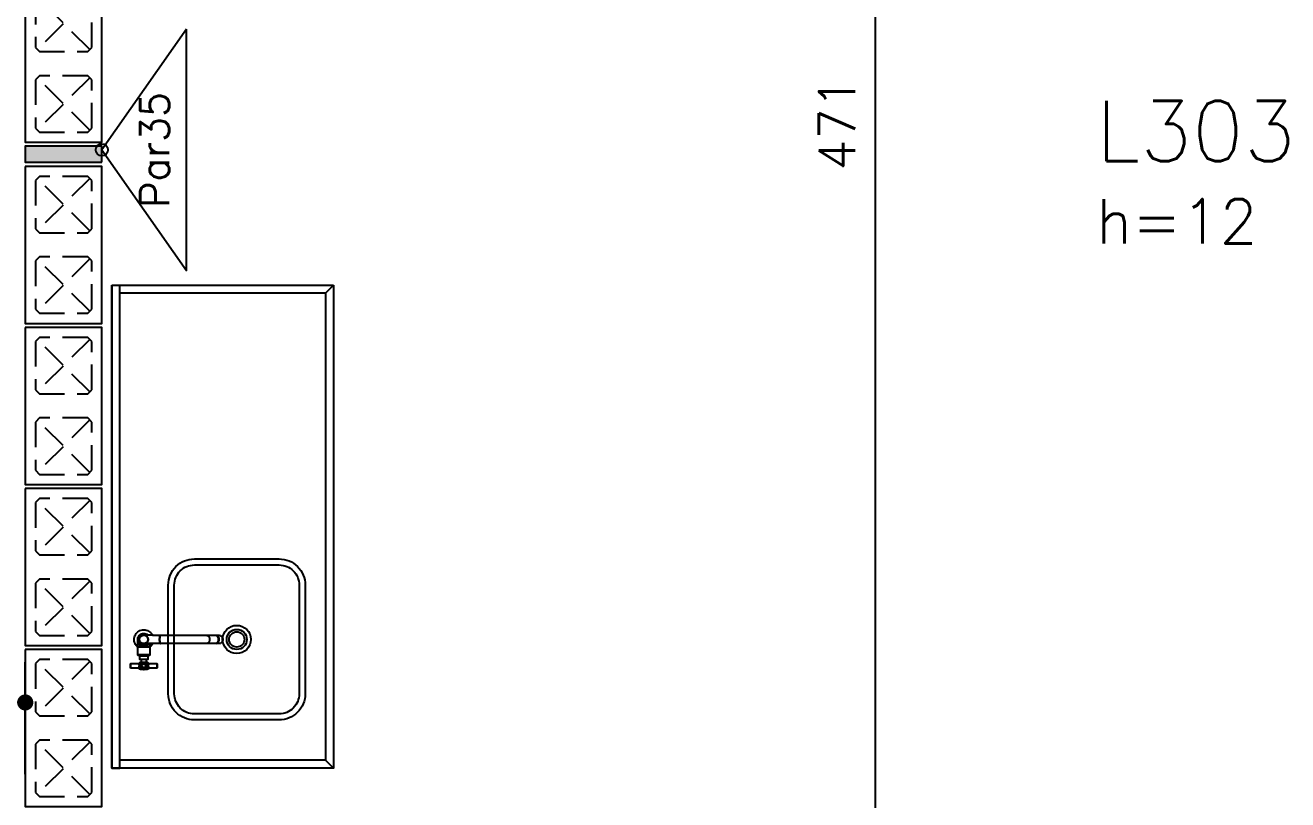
# Model space of a CAD drawing. Extents: x -14651 to 11095, y -4567 to -1290.
# Drawn here: x 1464.5 to 1777.9, y -3431.9 to -3239.6 of the extents above; entities that cross this region are included whole.
import ezdxf
from ezdxf.enums import TextEntityAlignment as Align

# ---------------------------------------------------------------- set-up
doc = ezdxf.new("R2010")
doc.units = 0
doc.header["$LTSCALE"] = 25
doc.linetypes.add('DASHED2', pattern=[0.375, 0.25, -0.125])
for name, color, linetype in [('203', 1, 'DASHED2'), ('241', 2, 'Continuous'), ('247', 50, 'Continuous'), ('253', 251, 'Continuous'), ('COTA', 1, 'Continuous'), ('L-D', 2, 'Continuous'), ('L-N', 4, 'Continuous'), ('PROJ', 252, 'Continuous')]:
    doc.layers.add(name, color=color, linetype=linetype)
doc.styles.add('COTA', font='romans.shx')
doc.styles.get("Standard").update_dxf_attribs({"font": 'romans.shx'})
doc.dimstyles.new('forma', dxfattribs={"dimscale": 5, "dimtxt": 1.8, "dimasz": 0.8, "dimexe": 2, "dimexo": 1, "dimgap": 1, "dimtad": 1, "dimdec": 1, "dimzin": 9, "dimtxsty": 'COTA', "dimblk1": 'DOT', "dimblk2": 'DOT', "dimsah": 1, "dimcen": 0, "dimdle": 1, "dimclrd": 256, "dimclre": 256, "dimclrt": 2, "dimadec": 0, "dimazin": 0, "dimtfac": 1, "dimtdec": 0, "dimtmove": 0, "dimatfit": 3, "dimfxl": 1, "dimtolj": 1, "dimtzin": 0, "dimarcsym": 0})

# ---------------------------------------------------------------- blocks, each defined once
blk = doc.blocks.new('P4020')
blk.add_lwpolyline([(-19.5, -9.5), (19.5, -9.5), (19.5, 9.5), (-19.5, 9.5), (-19.5, -9.5)])
at = {"color": 1, "linetype": 'DASHED2'}
for points in [[(-17, -6), (-16, -7), (-4, -7), (-3, -6), (-3, 6), (-4, 7), (-16, 7), (-17, 6), (-17, -6)], [(3, -6), (4, -7), (16, -7), (17, -6), (17, 6), (16, 7), (4, 7), (3, 6), (3, -6)]]:
    blk.add_lwpolyline(points, dxfattribs=at)
at = {"layer": '203', "color": 253}
for p, q in [((-16.5, 6.5), (-3.5, -6.5)), ((-3.5, 6.5), (-16.5, -6.5)), ((16.5, 6.5), (3.5, -6.5)), ((3.5, 6.5), (16.5, -6.5))]:
    blk.add_line(p, q, dxfattribs=at)
blk = doc.blocks.new('P0520')
at = {"layer": '253'}
blk.add_hatch(color=129, dxfattribs=at).paths.add_polyline_path([(2, 9.5), (-2, 9.5), (-2, -9.5), (2, -9.5)])
blk.add_lwpolyline([(2, 9.5), (-2, 9.5), (-2, -9.5), (2, -9.5), (2, 9.5)])
blk = doc.blocks.new('_IDNPAR_2')
at = {"color": 3}
blk.add_lwpolyline([(1, -0.7), (0, 0), (-1, -0.7)], close=True, dxfattribs=at)
blk.add_circle((0, 0), 0.05, dxfattribs=at)
at = {"layer": '247', "color": 2, "style": 'COTA', "flags": 8}
blk.add_attdef('ID', text='', height=0.24, dxfattribs=at).set_placement((0, -0.438), align=Align.MIDDLE_CENTER)
blk = doc.blocks.new('A$Cf20c1e06')
at = {"layer": 'PROJ'}
for p, q in [((14.7577, 10.8803), (15.3077, 10.8803)), ((14.822, 9.9998), (14.822, 9.9998)), ((14.822, 9.9818), (14.822, 9.9998)), ((14.8374, 10.0108), (14.837, 10.0108)), ((14.8378, 10.0107), (14.8374, 10.0108)), ((14.8521, 9.9818), (14.822, 9.9818)), ((14.825, 9.9808), (14.825, 9.9818)), ((14.837, 9.9898), (14.8373, 9.9898)), ((14.8373, 9.9898), (14.8378, 9.9898)), ((14.8491, 9.9818), (14.8491, 9.9808)), ((14.8521, 9.9898), (14.8521, 9.9818)), ((14.805, 9.9293), (14.805, 9.9403)), ((14.8518, 9.9617), (14.8223, 9.9617)), ((14.8255, 9.9408), (14.8347, 9.9408)), ((14.827, 9.9597), (14.8471, 9.9597)), ((14.8393, 9.9408), (14.8486, 9.9408)), ((14.8691, 9.9403), (14.8691, 9.9293)), ((14.8488, 9.9278), (14.8253, 9.9278)), ((14.8456, 9.9258), (14.8285, 9.9258)), ((15.2877, 9.7003), (14.7777, 9.7003))]:
    blk.add_line(p, q, dxfattribs=at)
for points in [[(15.3077, 10.8803), (15.3077, 9.6803), (14.7577, 9.6803), (14.7577, 10.8803)], [(14.7577, 10.8803), (14.7577, 9.6803), (14.7777, 9.6803), (14.7777, 10.8803)], [(15.2877, 10.8603), (14.7777, 10.8603), (14.7777, 10.8803)], [(15.3077, 10.8803), (15.2877, 10.8603), (15.2877, 9.7003), (15.3077, 9.6803)], [(14.8587, 9.9898), (14.8377, 9.9898), (14.837, 9.9898), (14.8363, 9.9898), (14.8357, 9.9899), (14.8352, 9.99), (14.835, 9.99), (14.8347, 9.9901), (14.8345, 9.9901), (14.8344, 9.9901), (14.8342, 9.9902), (14.8341, 9.9902), (14.8339, 9.9903), (14.8338, 9.9903), (14.8336, 9.9904), (14.8334, 9.9904), (14.8332, 9.9905), (14.8331, 9.9906), (14.8329, 9.9906), (14.8327, 9.9907), (14.8324, 9.9909), (14.8321, 9.991), (14.8318, 9.9912), (14.8315, 9.9914), (14.8311, 9.9916), (14.8306, 9.992), (14.83, 9.9925), (14.8295, 9.993), (14.829, 9.9935), (14.8286, 9.9941), (14.8282, 9.9947), (14.8278, 9.9954), (14.8275, 9.9961), (14.8272, 9.9968), (14.827, 9.9975), (14.8268, 9.9982), (14.8267, 9.999), (14.8266, 9.9998), (14.8266, 10.0005), (14.8266, 10.0013), (14.8267, 10.0021), (14.8269, 10.0028), (14.8271, 10.0035), (14.8274, 10.0042), (14.8277, 10.0049), (14.8281, 10.0056), (14.8285, 10.0062), (14.8289, 10.0068), (14.8294, 10.0074), (14.8298, 10.0078), (14.8302, 10.0082), (14.8304, 10.0083), (14.8305, 10.0084), (14.8307, 10.0086), (14.8309, 10.0087), (14.831, 10.0088), (14.8313, 10.009), (14.8315, 10.0091), (14.8317, 10.0093), (14.832, 10.0094), (14.8323, 10.0096), (14.8326, 10.0097), (14.8329, 10.0099), (14.8338, 10.0102), (14.8347, 10.0104), (14.8356, 10.0106), (14.8367, 10.0107), (14.8377, 10.0108)], [(14.8587, 10.0108), (14.8374, 10.0108)], [(15.0169, 9.9904), (15.0183, 9.9912), (15.0196, 9.9922), (15.0207, 9.9935), (15.0216, 9.995), (15.0223, 9.9967), (15.0227, 9.9984), (15.0228, 10.0003), (15.0227, 10.0021), (15.0223, 10.0038), (15.0216, 10.0055), (15.0207, 10.007), (15.0196, 10.0083), (15.0183, 10.0094), (15.0169, 10.0101), (15.0168, 10.0101)], [(14.8511, 9.9808), (14.8229, 9.9808)], [(14.8481, 9.9607), (14.826, 9.9607)], [(14.8432, 9.9506), (14.8309, 9.9506)], [(14.8309, 9.9428), (14.8432, 9.9428)], [(14.8285, 9.9268), (14.8456, 9.9268)]]:
    blk.add_lwpolyline(points, dxfattribs=at)
for points in [[(15.1727, 9.8003), (14.9627, 9.8003, -0.414214), (14.8977, 9.8653), (14.8977, 10.1353, -0.414214), (14.9627, 10.2003), (15.1727, 10.2003, -0.414214), (15.2377, 10.1353), (15.2377, 9.8653, -0.414214)], [(15.1727, 9.8153), (14.9627, 9.8153, -0.414214), (14.9127, 9.8653), (14.9127, 10.1353, -0.414214), (14.9627, 10.1853), (15.1727, 10.1853, -0.414214), (15.2227, 10.1353), (15.2227, 9.8653, -0.414214)], [(14.825, 9.9808), (14.825, 9.9818), (14.822, 9.9818), (14.822, 10), (14.822, 9.9998), (14.8221, 9.9998), (14.8221, 10.0015), (14.8225, 10.0039), (14.8232, 10.0062), (14.8244, 10.0084), (14.8259, 10.0103), (14.8277, 10.012), (14.8292, 10.0131), (14.8313, 10.0142), (14.8337, 10.0149), (14.8361, 10.0153), (14.837, 10.0153), (14.8395, 10.0151), (14.8419, 10.0145), (14.8441, 10.0135), (14.8449, 10.0131), (14.8469, 10.0116), (14.8478, 10.0108), (14.8376, 10.0108), (14.8375, 10.0107, -0.956818), (14.8375, 9.9898), (14.8376, 9.9898, -0.005512), (14.8374, 9.9898), (14.8377, 9.9898), (14.8521, 9.9898), (14.8521, 9.9818), (14.8491, 9.9818), (14.8491, 9.9808)], [(14.8253, 9.9412, 0.023181), (14.8255, 9.9408), (14.8347, 9.9408), (14.8353, 9.941), (14.836, 9.9411), (14.8369, 9.9412), (14.8378, 9.9411), (14.8387, 9.941), (14.8393, 9.9408), (14.8486, 9.9408, 0.022959), (14.8488, 9.9412, 0.366689), (14.8468, 9.9428), (14.8432, 9.9428), (14.8309, 9.9428), (14.8273, 9.9428, 0.366483)], [(14.8311, 9.9341), (14.831, 9.935), (14.8311, 9.9358), (14.8312, 9.9365), (14.8314, 9.937), (14.8316, 9.9376), (14.8318, 9.9381), (14.8321, 9.9385), (14.8324, 9.939), (14.8327, 9.9394), (14.8333, 9.9399), (14.8339, 9.9404), (14.8344, 9.9407), (14.8348, 9.9408), (14.8349, 9.9404), (14.835, 9.9399, -0.192103), (14.8391, 9.9399), (14.8392, 9.9404), (14.8393, 9.9408), (14.8398, 9.9406), (14.8403, 9.9403), (14.8407, 9.94), (14.8411, 9.9396), (14.8414, 9.9393), (14.8419, 9.9387), (14.8424, 9.9378), (14.8427, 9.937), (14.8429, 9.9363), (14.843, 9.9358), (14.843, 9.9353), (14.843, 9.9348), (14.843, 9.9341), (14.8429, 9.9333), (14.8427, 9.9326), (14.8425, 9.9321), (14.8423, 9.9316), (14.842, 9.9311), (14.8417, 9.9307), (14.8412, 9.9301), (14.8405, 9.9294), (14.8397, 9.9289), (14.8388, 9.9286), (14.838, 9.9284), (14.8374, 9.9283), (14.8368, 9.9283), (14.8362, 9.9284), (14.8356, 9.9285), (14.8351, 9.9287), (14.8344, 9.929), (14.8338, 9.9293), (14.8334, 9.9297), (14.833, 9.93), (14.8327, 9.9304), (14.8323, 9.9308), (14.8319, 9.9314), (14.8315, 9.9322), (14.8312, 9.9331)], [(14.8393, 9.9399), (14.8392, 9.9399, -0.017847), (14.8396, 9.9397), (14.8395, 9.9398, -0.017789), (14.8399, 9.9396), (14.8398, 9.9396, -0.021587), (14.8402, 9.9394), (14.8401, 9.9394, -0.027178), (14.8406, 9.9391), (14.8405, 9.9391, -0.016694), (14.8408, 9.9389), (14.8408, 9.9389, -0.029524), (14.8412, 9.9384), (14.8411, 9.9385, -0.024437), (14.8415, 9.9381), (14.8414, 9.9382, -0.02481), (14.8417, 9.9377), (14.8417, 9.9378, -0.023752), (14.8419, 9.9374), (14.8419, 9.9375, -0.022023), (14.8421, 9.937), (14.8421, 9.9371, -0.022441), (14.8422, 9.9367), (14.8422, 9.9368, -0.022868), (14.8424, 9.9363), (14.8423, 9.9364, -0.020181), (14.8424, 9.9359), (14.8424, 9.936, -0.015814), (14.8425, 9.9357), (14.8425, 9.9357, -0.015915), (14.8425, 9.9354), (14.8425, 9.9355, -0.025741), (14.8426, 9.9349), (14.8426, 9.9349, -0.018498), (14.8425, 9.9345), (14.8426, 9.9346, -0.017313), (14.8425, 9.9342), (14.8425, 9.9343, -0.018157), (14.8425, 9.9339), (14.8425, 9.934, -0.018149), (14.8424, 9.9336), (14.8424, 9.9337, -0.018439), (14.8423, 9.9333), (14.8424, 9.9334, -0.018647), (14.8422, 9.933), (14.8423, 9.933, -0.018581), (14.8421, 9.9327), (14.8421, 9.9327, -0.021766), (14.8419, 9.9323), (14.842, 9.9324, -0.026407), (14.8417, 9.9319), (14.8418, 9.932, -0.026609), (14.8414, 9.9315), (14.8415, 9.9316, -0.026914), (14.8411, 9.9311), (14.8412, 9.9312, -0.025672), (14.8408, 9.9308), (14.8409, 9.9309, -0.023779), (14.8405, 9.9305), (14.8406, 9.9306, -0.024124), (14.8402, 9.9303), (14.8403, 9.9304, -0.024539), (14.8398, 9.9301), (14.8399, 9.9301, -0.024082), (14.8394, 9.9299), (14.8395, 9.9299, -0.023177), (14.8391, 9.9297), (14.8392, 9.9297, -0.023669), (14.8387, 9.9296), (14.8388, 9.9296, -0.024126), (14.8383, 9.9295), (14.8384, 9.9295, -0.020906), (14.8379, 9.9294), (14.838, 9.9294, -0.015716), (14.8376, 9.9293), (14.8377, 9.9294, -0.01579), (14.8374, 9.9293), (14.8374, 9.9293, -0.016075), (14.8371, 9.9293), (14.8371, 9.9293, -0.016281), (14.8368, 9.9293), (14.8369, 9.9293, -0.016316), (14.8365, 9.9293), (14.8366, 9.9293, -0.01533), (14.8362, 9.9294), (14.8363, 9.9294, -0.013711), (14.836, 9.9294), (14.8361, 9.9294, -0.013749), (14.8358, 9.9295), (14.8358, 9.9295, -0.013768), (14.8355, 9.9295), (14.8356, 9.9295, -0.015624), (14.8353, 9.9296), (14.8353, 9.9296, -0.018303), (14.835, 9.9297), (14.835, 9.9297, -0.018249), (14.8347, 9.9299), (14.8347, 9.9298, -0.018455), (14.8344, 9.93), (14.8344, 9.93, -0.018647), (14.8341, 9.9302), (14.8342, 9.9301, -0.018591), (14.8338, 9.9304), (14.8339, 9.9303, -0.021186), (14.8335, 9.9306), (14.8336, 9.9305, -0.025016), (14.8332, 9.9309), (14.8333, 9.9308, -0.025258), (14.8329, 9.9312), (14.833, 9.9311, -0.025603), (14.8326, 9.9316), (14.8327, 9.9315, -0.024312), (14.8324, 9.9319), (14.8324, 9.9318, -0.022281), (14.8322, 9.9323), (14.8322, 9.9322, -0.022662), (14.832, 9.9326), (14.832, 9.9325, -0.023081), (14.8318, 9.933), (14.8319, 9.9329, -0.023127), (14.8317, 9.9334), (14.8318, 9.9333, -0.022918), (14.8316, 9.9338), (14.8317, 9.9337, -0.020264), (14.8316, 9.9341), (14.8316, 9.934, -0.015918), (14.8316, 9.9344), (14.8316, 9.9343, -0.015999), (14.8315, 9.9347), (14.8315, 9.9346, -0.556946)], [(14.8325, 9.9348, -1), (14.8416, 9.9348, -1)]]:
    blk.add_lwpolyline(points, format="xyb", close=True, dxfattribs=at)
for points in [[(14.8778, 9.9907), (14.8775, 9.9913), (14.8772, 9.9921), (14.877, 9.9928), (14.8769, 9.9934), (14.8768, 9.994), (14.8767, 9.9946), (14.8766, 9.9953), (14.8765, 9.9961), (14.8764, 9.9969), (14.8763, 9.9977), (14.8763, 9.9985), (14.8763, 9.9994), (14.8762, 10.0003), (14.8763, 10.0011), (14.8763, 10.002), (14.8763, 10.0028), (14.8764, 10.0037), (14.8765, 10.0045), (14.8766, 10.0052), (14.8767, 10.0059), (14.8768, 10.0066), (14.8769, 10.0072), (14.877, 10.0077), (14.8772, 10.0085), (14.8775, 10.0092), (14.8778, 10.0098), (14.878, 10.0103), (14.8784, 10.0107), (14.8786, 10.0107), (14.8784, 10.0106), (14.8783, 10.0105), (14.8781, 10.0103), (14.878, 10.0102), (14.8778, 10.01), (14.8777, 10.0097), (14.8776, 10.0094), (14.8774, 10.0091), (14.8773, 10.0087), (14.8771, 10.0082), (14.877, 10.0077), (14.8769, 10.0072), (14.8768, 10.0066), (14.8767, 10.0059), (14.8766, 10.0052), (14.8765, 10.0045), (14.8764, 10.0037), (14.8763, 10.0028), (14.8763, 10.002), (14.8763, 10.0011), (14.8762, 10.0003), (14.8763, 9.9994), (14.8763, 9.9985), (14.8763, 9.9977), (14.8764, 9.9969), (14.8765, 9.9961), (14.8766, 9.9953), (14.8767, 9.9946), (14.8768, 9.994), (14.8769, 9.9934), (14.877, 9.9928), (14.8771, 9.9923), (14.8773, 9.9919), (14.8774, 9.9915), (14.8776, 9.9911), (14.8777, 9.9908), (14.8778, 9.9906), (14.878, 9.9904), (14.8781, 9.9902), (14.8783, 9.99), (14.8786, 9.9898), (14.8787, 9.9898), (14.8784, 9.9899), (14.878, 9.9902)], [(14.8245, 9.9298), (14.8246, 9.93), (14.8248, 9.9302), (14.8249, 9.9304), (14.825, 9.9307), (14.8252, 9.931), (14.8253, 9.9313), (14.8254, 9.9317), (14.8256, 9.9321), (14.8257, 9.9324), (14.8258, 9.9327), (14.8258, 9.933), (14.8259, 9.9332), (14.8259, 9.9335), (14.826, 9.9337), (14.826, 9.934), (14.826, 9.9343), (14.826, 9.9346), (14.8261, 9.9348), (14.826, 9.9351), (14.826, 9.9354), (14.826, 9.9357), (14.826, 9.9361), (14.8259, 9.9365), (14.8258, 9.9369), (14.8257, 9.9372), (14.8256, 9.9376), (14.8255, 9.9379), (14.8253, 9.9383), (14.8252, 9.9386), (14.825, 9.9389), (14.8249, 9.9392), (14.8248, 9.9394), (14.8247, 9.9396), (14.8246, 9.9398), (14.8245, 9.9399), (14.8246, 9.9399), (14.8248, 9.94), (14.8249, 9.94), (14.8251, 9.9401), (14.8252, 9.9402), (14.8253, 9.9404), (14.8254, 9.9405), (14.8255, 9.9407), (14.8255, 9.9408), (14.8257, 9.9403), (14.8259, 9.9398), (14.8262, 9.9391), (14.8264, 9.9383), (14.8266, 9.9374), (14.8268, 9.9365), (14.8269, 9.9356), (14.8269, 9.9347), (14.8269, 9.9339), (14.8268, 9.9332), (14.8267, 9.9326), (14.8266, 9.9321), (14.8265, 9.9316), (14.8264, 9.9311), (14.8262, 9.9305), (14.8259, 9.9298), (14.8257, 9.9292), (14.8255, 9.9287), (14.8254, 9.9285), (14.8254, 9.9287), (14.8255, 9.9289), (14.8256, 9.9291), (14.8257, 9.9293), (14.8258, 9.9296), (14.826, 9.9299), (14.8261, 9.9303), (14.8262, 9.9307), (14.8264, 9.9311), (14.8265, 9.9316), (14.8266, 9.9321), (14.8267, 9.9326), (14.8268, 9.933), (14.8268, 9.9333), (14.8269, 9.9337), (14.8269, 9.9341), (14.8269, 9.9345), (14.8269, 9.9348), (14.8269, 9.9353), (14.8269, 9.9358), (14.8268, 9.9363), (14.8268, 9.9368), (14.8267, 9.9372), (14.8266, 9.9376), (14.8265, 9.9381), (14.8264, 9.9385), (14.8262, 9.9389), (14.8261, 9.9393), (14.826, 9.9396), (14.8259, 9.94), (14.8258, 9.9402), (14.8257, 9.9405), (14.8256, 9.9407), (14.8255, 9.9408), (14.8254, 9.9404), (14.825, 9.94), (14.8245, 9.9399), (14.8247, 9.9395), (14.825, 9.939), (14.8253, 9.9384), (14.8255, 9.9377), (14.8258, 9.937), (14.8259, 9.9363), (14.826, 9.9356), (14.8261, 9.935), (14.826, 9.9344), (14.826, 9.9339), (14.8259, 9.9332), (14.8257, 9.9325), (14.8255, 9.9319), (14.8252, 9.9312), (14.825, 9.9306), (14.8247, 9.93)], [(14.8473, 9.9331), (14.8472, 9.9339), (14.8472, 9.9344), (14.8472, 9.9349), (14.8472, 9.9355), (14.8473, 9.9363), (14.8474, 9.937), (14.8475, 9.9376), (14.8476, 9.9381), (14.8478, 9.9387), (14.8481, 9.9395), (14.8483, 9.9402), (14.8486, 9.9408), (14.8486, 9.9406), (14.8486, 9.9408), (14.8485, 9.9407), (14.8485, 9.9406), (14.8484, 9.9403), (14.8483, 9.94), (14.8481, 9.9397), (14.848, 9.9394), (14.8479, 9.939), (14.8477, 9.9385), (14.8476, 9.9381), (14.8475, 9.9376), (14.8474, 9.937), (14.8473, 9.9365), (14.8472, 9.9361), (14.8472, 9.9357), (14.8472, 9.9354), (14.8472, 9.9349), (14.8472, 9.9344), (14.8472, 9.9339), (14.8473, 9.9333), (14.8473, 9.9329), (14.8474, 9.9325), (14.8475, 9.932), (14.8476, 9.9316), (14.8477, 9.9312), (14.8478, 9.9308), (14.848, 9.9304), (14.8481, 9.93), (14.8482, 9.9297), (14.8484, 9.9293), (14.8484, 9.9291), (14.8485, 9.929), (14.8487, 9.9287), (14.8487, 9.9285), (14.8486, 9.9288), (14.8484, 9.9293), (14.8482, 9.9299), (14.8479, 9.9306), (14.8477, 9.9314), (14.8474, 9.9323)], [(14.8493, 9.9395), (14.8492, 9.9392), (14.8491, 9.939), (14.8489, 9.9387), (14.8488, 9.9383), (14.8486, 9.938), (14.8485, 9.9376), (14.8484, 9.9371), (14.8483, 9.9368), (14.8482, 9.9365), (14.8482, 9.9362), (14.8481, 9.9359), (14.8481, 9.9356), (14.848, 9.9353), (14.848, 9.935), (14.848, 9.9347), (14.848, 9.9344), (14.8481, 9.9341), (14.8481, 9.9338), (14.8481, 9.9336), (14.8482, 9.9332), (14.8483, 9.9328), (14.8484, 9.9324), (14.8485, 9.9321), (14.8486, 9.9317), (14.8488, 9.9314), (14.8489, 9.9311), (14.849, 9.9308), (14.849, 9.9307), (14.8492, 9.9304), (14.8493, 9.9302), (14.8494, 9.93), (14.8495, 9.9299), (14.8496, 9.9296), (14.8497, 9.9294), (14.8496, 9.9297), (14.8494, 9.9301), (14.8491, 9.9306), (14.8488, 9.9312), (14.8486, 9.9319), (14.8483, 9.9326), (14.8482, 9.9334), (14.8481, 9.934), (14.848, 9.9346), (14.848, 9.9351), (14.8481, 9.9358), (14.8482, 9.9364), (14.8483, 9.937), (14.8486, 9.9377), (14.8489, 9.9385), (14.8491, 9.9391), (14.8494, 9.9396), (14.8495, 9.9398), (14.8495, 9.9397)]]:
    blk.add_lwpolyline(points, close=True, dxfattribs=at)
blk.add_polyline3d([(15.024, 9.9899, 0), (15.0153, 9.9899, 0), (15.0137, 9.9898, 0), (14.9912, 9.9898, 0), (14.8587, 9.9898, 0), (14.8571, 9.9871, 0), (14.8553, 9.9846, 0), (14.8531, 9.9824, 0), (14.8511, 9.9808, 0), (14.8518, 9.9808, 0), (14.8518, 9.9617, 0), (14.8508, 9.9607, 0), (14.8481, 9.9607, 0), (14.8471, 9.9597, 0), (14.8471, 9.9506, 0), (14.8432, 9.9506, 0), (14.8432, 9.9428, 0), (14.8468, 9.9428, 0), (14.8488, 9.9412, 0), (14.8498, 9.9403, 0), (14.8691, 9.9403, 0), (14.8701, 9.9393, 0), (14.8701, 9.9303, 0), (14.8691, 9.9293, 0), (14.8498, 9.9293, 0), (14.8488, 9.9283, 0), (14.8488, 9.9278, 0), (14.8478, 9.9268, 0), (14.8456, 9.9268, 0), (14.8456, 9.9258, 0), (14.8379, 9.925, 0), (14.8362, 9.925, 0), (14.8285, 9.9258, 0), (14.8285, 9.9268, 0), (14.8263, 9.9268, 0), (14.8253, 9.9278, 0), (14.8253, 9.9283, 0), (14.8243, 9.9293, 0), (14.805, 9.9293, 0), (14.804, 9.9303, 0), (14.804, 9.9393, 0), (14.805, 9.9403, 0), (14.8243, 9.9403, 0), (14.8253, 9.9412, 0), (14.8273, 9.9428, 0), (14.8309, 9.9428, 0), (14.8309, 9.9506, 0), (14.827, 9.9506, 0), (14.827, 9.9597, 0), (14.826, 9.9607, 0), (14.8233, 9.9607, 0), (14.8223, 9.9617, 0), (14.8223, 9.9808, 0), (14.8229, 9.9808, 0), (14.8206, 9.9827, 0), (14.8184, 9.985, 0), (14.8166, 9.9875, 0), (14.8152, 9.9903, 0), (14.8141, 9.9932, 0), (14.8133, 9.9962, 0), (14.813, 9.9993, 0), (14.813, 10.0003, 0), (14.8132, 10.0034, 0), (14.8138, 10.0064, 0), (14.8148, 10.0093, 0), (14.8161, 10.0121, 0), (14.8178, 10.0147, 0), (14.8198, 10.0171, 0), (14.8221, 10.0191, 0), (14.8247, 10.0209, 0), (14.8275, 10.0223, 0), (14.8304, 10.0234, 0), (14.8334, 10.024, 0), (14.8365, 10.0243, 0), (14.837, 10.0243, 0), (14.8401, 10.0241, 0), (14.8432, 10.0235, 0), (14.8461, 10.0225, 0), (14.8489, 10.0212, 0), (14.8515, 10.0195, 0), (14.8539, 10.0175, 0), (14.8559, 10.0152, 0), (14.8577, 10.0126, 0), (14.8587, 10.0108, 0), (14.9912, 10.0108, 0), (15.0137, 10.0108, 0), (15.0153, 10.0106, 0), (15.024, 10.0106, 0), (15.0256, 10.0104, 0), (15.0271, 10.01, 0), (15.0285, 10.0092, 0), (15.0298, 10.0082, 0), (15.0309, 10.0069, 0), (15.0318, 10.0054, 0), (15.0324, 10.0038, 0), (15.0328, 10.0021, 0), (15.033, 10.0003, 0), (15.0328, 9.9985, 0), (15.0324, 9.9967, 0), (15.0318, 9.9951, 0), (15.0309, 9.9936, 0), (15.0298, 9.9923, 0), (15.0285, 9.9913, 0), (15.0271, 9.9905, 0), (15.0256, 9.9901, 0), (15.024, 9.9899, 0)], close=True, dxfattribs=at)
for points in [[(14.822, 9.9998, 0), (14.822, 9.9996, 0), (14.822, 9.9992, 0), (14.8221, 9.9984, 0), (14.8222, 9.9973, 0), (14.8225, 9.9958, 0), (14.8228, 9.9943, 0), (14.8234, 9.9928, 0), (14.824, 9.9912, 0), (14.8249, 9.9897, 0), (14.8259, 9.9882, 0), (14.8267, 9.9872, 0), (14.8275, 9.9863, 0), (14.8282, 9.9857, 0), (14.8289, 9.9851, 0), (14.8296, 9.9846, 0), (14.8303, 9.9841, 0), (14.8311, 9.9837, 0), (14.8319, 9.9833, 0), (14.8328, 9.983, 0), (14.8336, 9.9827, 0), (14.8345, 9.9825, 0), (14.8351, 9.9824, 0), (14.8358, 9.9823, 0), (14.8364, 9.9822, 0), (14.837, 9.9822, 0), (14.8376, 9.9822, 0), (14.8382, 9.9823, 0), (14.8389, 9.9824, 0), (14.8395, 9.9825, 0), (14.8401, 9.9826, 0), (14.8408, 9.9828, 0), (14.8414, 9.983, 0), (14.8421, 9.9833, 0), (14.843, 9.9837, 0), (14.8439, 9.9842, 0), (14.8449, 9.9849, 0), (14.8458, 9.9856, 0), (14.8467, 9.9864, 0), (14.8475, 9.9873, 0), (14.8482, 9.9882, 0), (14.8489, 9.9892, 0), (14.8493, 9.9898, 0)], [(14.8478, 9.9898, 0), (14.8459, 9.9881, 0), (14.8439, 9.9869, 0), (14.8416, 9.9859, 0), (14.8392, 9.9854, 0), (14.8368, 9.9852, 0), (14.8343, 9.9855, 0), (14.832, 9.9861, 0), (14.8297, 9.9871, 0), (14.8277, 9.9885, 0), (14.8259, 9.9902, 0), (14.8244, 9.9921, 0), (14.8233, 9.9943, 0), (14.8225, 9.9966, 0), (14.8221, 9.999, 0), (14.8221, 10.0015, 0), (14.8225, 10.0039, 0), (14.8232, 10.0062, 0), (14.8244, 10.0084, 0), (14.8259, 10.0103, 0), (14.8277, 10.012, 0), (14.8292, 10.0131, 0)], [(14.8292, 10.0131, 0), (14.8313, 10.0142, 0), (14.8337, 10.0149, 0), (14.8361, 10.0153, 0), (14.837, 10.0153, 0)], [(14.837, 10.0153, 0), (14.8395, 10.0151, 0), (14.8419, 10.0145, 0), (14.8441, 10.0135, 0), (14.8449, 10.0131, 0)], [(14.8449, 10.0131, 0), (14.8469, 10.0116, 0), (14.8478, 10.0108, 0)], [(14.8788, 10.0108, 0), (14.8787, 10.0107, 0), (14.8786, 10.0107, 0), (14.8784, 10.0106, 0), (14.8783, 10.0105, 0), (14.8781, 10.0103, 0), (14.878, 10.0102, 0), (14.8778, 10.01, 0), (14.8777, 10.0097, 0), (14.8776, 10.0094, 0), (14.8774, 10.0091, 0), (14.8773, 10.0087, 0), (14.8771, 10.0082, 0), (14.877, 10.0077, 0), (14.8769, 10.0072, 0), (14.8768, 10.0066, 0), (14.8767, 10.0059, 0), (14.8766, 10.0052, 0), (14.8765, 10.0045, 0), (14.8764, 10.0037, 0), (14.8763, 10.0028, 0), (14.8763, 10.002, 0), (14.8763, 10.0011, 0), (14.8762, 10.0003, 0), (14.8763, 9.9994, 0), (14.8763, 9.9985, 0), (14.8763, 9.9977, 0), (14.8764, 9.9969, 0), (14.8765, 9.9961, 0), (14.8766, 9.9953, 0), (14.8767, 9.9946, 0), (14.8768, 9.994, 0), (14.8769, 9.9934, 0), (14.877, 9.9928, 0), (14.8771, 9.9923, 0), (14.8773, 9.9919, 0), (14.8774, 9.9915, 0), (14.8776, 9.9911, 0), (14.8777, 9.9908, 0), (14.8778, 9.9906, 0), (14.878, 9.9904, 0), (14.8781, 9.9902, 0), (14.8783, 9.99, 0), (14.8784, 9.9899, 0), (14.8786, 9.9898, 0), (14.8787, 9.9898, 0), (14.8788, 9.9898, 0)], [(14.9912, 10.0108, 0), (14.9913, 10.0108, 0), (14.9921, 10.0107, 0), (14.9928, 10.0106, 0), (14.9936, 10.0104, 0), (14.9943, 10.0101, 0), (14.995, 10.0098, 0), (14.9957, 10.0094, 0), (14.9964, 10.0089, 0), (14.997, 10.0084, 0), (14.9976, 10.0078, 0), (14.9981, 10.0072, 0), (14.9986, 10.0065, 0), (14.999, 10.0057, 0), (14.9994, 10.005, 0), (14.9997, 10.0042, 0), (15, 10.0033, 0), (15.0002, 10.0024, 0), (15.0003, 10.0016, 0), (15.0003, 10.0007, 0), (15.0003, 9.9998, 0), (15.0003, 9.9989, 0), (15.0002, 9.9981, 0), (15, 9.9972, 0), (14.9997, 9.9964, 0), (14.9994, 9.9955, 0), (14.999, 9.9948, 0), (14.9986, 9.9941, 0), (14.9981, 9.9934, 0), (14.9976, 9.9927, 0), (14.997, 9.9921, 0), (14.9964, 9.9916, 0), (14.9957, 9.9911, 0), (14.995, 9.9907, 0), (14.9943, 9.9904, 0), (14.9936, 9.9901, 0), (14.9928, 9.9899, 0), (14.9921, 9.9898, 0), (14.9913, 9.9898, 0), (14.9912, 9.9898, 0)], [(15.0164, 10.0103, 0), (15.0179, 10.0097, 0), (15.0193, 10.0088, 0), (15.0205, 10.0077, 0), (15.0215, 10.0063, 0), (15.0223, 10.0048, 0), (15.0229, 10.0031, 0), (15.0232, 10.0013, 0), (15.0232, 9.9995, 0), (15.0229, 9.9977, 0), (15.0224, 9.996, 0), (15.0217, 9.9944, 0), (15.0207, 9.993, 0), (15.0195, 9.9919, 0), (15.0181, 9.9909, 0), (15.0167, 9.9903, 0), (15.0164, 9.9902, 0)], [(14.8245, 9.9399, 0), (14.8246, 9.9398, 0), (14.8247, 9.9396, 0), (14.8248, 9.9394, 0), (14.8249, 9.9392, 0), (14.825, 9.9389, 0), (14.8252, 9.9386, 0), (14.8253, 9.9383, 0), (14.8255, 9.9379, 0), (14.8256, 9.9376, 0), (14.8257, 9.9372, 0), (14.8258, 9.9369, 0), (14.8259, 9.9365, 0), (14.826, 9.9361, 0), (14.826, 9.9357, 0), (14.826, 9.9354, 0), (14.826, 9.9351, 0), (14.8261, 9.9348, 0), (14.826, 9.9346, 0), (14.826, 9.9343, 0), (14.826, 9.934, 0), (14.826, 9.9337, 0), (14.8259, 9.9335, 0), (14.8259, 9.9332, 0), (14.8258, 9.933, 0), (14.8258, 9.9327, 0), (14.8257, 9.9324, 0), (14.8256, 9.9321, 0), (14.8254, 9.9317, 0), (14.8253, 9.9313, 0), (14.8252, 9.931, 0), (14.825, 9.9307, 0), (14.8249, 9.9304, 0), (14.8248, 9.9302, 0), (14.8246, 9.93, 0), (14.8245, 9.9298, 0), (14.8245, 9.9296, 0), (14.8244, 9.9295, 0), (14.8243, 9.9294, 0), (14.8243, 9.9294, 0), (14.8243, 9.9293, 0), (14.8243, 9.9293, 0)], [(14.8255, 9.9408, 0), (14.8255, 9.9407, 0), (14.8254, 9.9405, 0), (14.8253, 9.9404, 0), (14.8252, 9.9402, 0), (14.8251, 9.9401, 0), (14.8249, 9.94, 0), (14.8248, 9.94, 0), (14.8246, 9.9399, 0), (14.8245, 9.9399, 0)], [(14.8253, 9.9283, 0), (14.8253, 9.9283, 0), (14.8253, 9.9284, 0), (14.8253, 9.9284, 0), (14.8254, 9.9285, 0), (14.8254, 9.9287, 0), (14.8255, 9.9289, 0), (14.8256, 9.9291, 0), (14.8257, 9.9293, 0), (14.8258, 9.9296, 0), (14.826, 9.9299, 0), (14.8261, 9.9303, 0), (14.8262, 9.9307, 0), (14.8264, 9.9311, 0), (14.8265, 9.9316, 0), (14.8266, 9.9321, 0), (14.8267, 9.9326, 0), (14.8268, 9.933, 0), (14.8268, 9.9333, 0), (14.8269, 9.9337, 0), (14.8269, 9.9341, 0), (14.8269, 9.9345, 0), (14.8269, 9.9348, 0), (14.8269, 9.9353, 0), (14.8269, 9.9358, 0), (14.8268, 9.9363, 0), (14.8268, 9.9368, 0), (14.8267, 9.9372, 0), (14.8266, 9.9376, 0), (14.8265, 9.9381, 0), (14.8264, 9.9385, 0), (14.8262, 9.9389, 0), (14.8261, 9.9393, 0), (14.826, 9.9396, 0), (14.8259, 9.94, 0), (14.8258, 9.9402, 0), (14.8257, 9.9405, 0), (14.8256, 9.9407, 0), (14.8255, 9.9408, 0)], [(14.8347, 9.9408, 0), (14.8345, 9.9407, 0), (14.8343, 9.9406, 0), (14.8341, 9.9405, 0), (14.8338, 9.9403, 0), (14.8335, 9.94, 0), (14.8331, 9.9397, 0), (14.8327, 9.9394, 0), (14.8324, 9.939, 0), (14.8321, 9.9385, 0), (14.8318, 9.9381, 0), (14.8316, 9.9376, 0), (14.8314, 9.937, 0), (14.8313, 9.9367, 0), (14.8312, 9.9363, 0), (14.8311, 9.936, 0), (14.8311, 9.9356, 0), (14.8311, 9.9352, 0), (14.831, 9.9348, 0), (14.8311, 9.9343, 0), (14.8311, 9.9339, 0), (14.8312, 9.9334, 0), (14.8313, 9.9329, 0), (14.8315, 9.9324, 0), (14.8316, 9.932, 0), (14.8318, 9.9316, 0), (14.8321, 9.9312, 0), (14.8323, 9.9308, 0), (14.8327, 9.9304, 0), (14.833, 9.93, 0), (14.8334, 9.9297, 0), (14.8337, 9.9294, 0), (14.834, 9.9292, 0), (14.8343, 9.9291, 0), (14.8346, 9.9289, 0), (14.8349, 9.9287, 0), (14.8353, 9.9286, 0), (14.8355, 9.9285, 0), (14.8358, 9.9285, 0), (14.836, 9.9284, 0), (14.8363, 9.9284, 0), (14.8366, 9.9283, 0), (14.8369, 9.9283, 0), (14.8372, 9.9283, 0), (14.8375, 9.9283, 0), (14.8378, 9.9284, 0), (14.8381, 9.9284, 0), (14.8386, 9.9285, 0), (14.839, 9.9287, 0), (14.8394, 9.9289, 0), (14.8398, 9.9291, 0), (14.8403, 9.9293, 0), (14.8406, 9.9296, 0), (14.841, 9.9299, 0), (14.8413, 9.9303, 0), (14.8417, 9.9307, 0), (14.842, 9.9311, 0), (14.8423, 9.9316, 0), (14.8425, 9.9321, 0), (14.8427, 9.9326, 0), (14.8428, 9.9331, 0), (14.8429, 9.9335, 0), (14.843, 9.9339, 0), (14.843, 9.9343, 0), (14.843, 9.9348, 0), (14.843, 9.9353, 0), (14.843, 9.9358, 0), (14.8429, 9.9363, 0), (14.8428, 9.9368, 0), (14.8426, 9.9372, 0), (14.8425, 9.9376, 0), (14.8423, 9.938, 0), (14.842, 9.9385, 0), (14.8417, 9.9389, 0), (14.8414, 9.9393, 0), (14.8411, 9.9396, 0), (14.8407, 9.94, 0), (14.8403, 9.9403, 0), (14.84, 9.9405, 0), (14.8397, 9.9407, 0), (14.8393, 9.9408, 0)], [(14.8426, 9.9348, 0), (14.8426, 9.9347, 0), (14.8425, 9.9344, 0), (14.8425, 9.9341, 0), (14.8424, 9.9337, 0), (14.8424, 9.9334, 0), (14.8423, 9.9331, 0), (14.8422, 9.9328, 0), (14.842, 9.9325, 0), (14.8418, 9.9321, 0), (14.8416, 9.9317, 0), (14.8413, 9.9313, 0), (14.841, 9.931, 0), (14.8407, 9.9307, 0), (14.8403, 9.9304, 0), (14.84, 9.9302, 0), (14.8396, 9.93, 0), (14.8393, 9.9298, 0), (14.8389, 9.9296, 0), (14.8385, 9.9295, 0), (14.838, 9.9294, 0), (14.8378, 9.9294, 0), (14.8375, 9.9293, 0), (14.8372, 9.9293, 0), (14.8369, 9.9293, 0), (14.8366, 9.9293, 0), (14.8364, 9.9294, 0), (14.8361, 9.9294, 0), (14.8359, 9.9294, 0), (14.8356, 9.9295, 0), (14.8354, 9.9296, 0), (14.8351, 9.9297, 0), (14.8348, 9.9298, 0), (14.8345, 9.9299, 0), (14.8342, 9.9301, 0), (14.834, 9.9303, 0), (14.8337, 9.9305, 0), (14.8334, 9.9307, 0), (14.833, 9.931, 0), (14.8327, 9.9314, 0), (14.8325, 9.9317, 0), (14.8323, 9.9321, 0), (14.8321, 9.9324, 0), (14.8319, 9.9328, 0), (14.8318, 9.9332, 0), (14.8317, 9.9336, 0), (14.8316, 9.934, 0), (14.8316, 9.9343, 0), (14.8315, 9.9345, 0), (14.8315, 9.9348, 0), (14.8315, 9.9348, 0)], [(14.8393, 9.9408, 0), (14.8389, 9.941, 0), (14.8385, 9.941, 0), (14.838, 9.9411, 0), (14.8376, 9.9412, 0), (14.8371, 9.9412, 0), (14.8367, 9.9412, 0), (14.8362, 9.9411, 0), (14.8358, 9.9411, 0), (14.8353, 9.941, 0), (14.8347, 9.9408, 0)], [(14.8349, 9.9399, 0), (14.835, 9.9399, 0), (14.835, 9.94, 0), (14.835, 9.9401, 0), (14.835, 9.9402, 0), (14.8349, 9.9403, 0), (14.8349, 9.9404, 0), (14.8348, 9.9406, 0), (14.8348, 9.9408, 0), (14.8347, 9.9408, 0)], [(14.8393, 9.9408, 0), (14.8393, 9.9407, 0), (14.8392, 9.9405, 0), (14.8392, 9.9404, 0), (14.8391, 9.9402, 0), (14.8391, 9.9401, 0), (14.8391, 9.94, 0), (14.8391, 9.94, 0), (14.8391, 9.9399, 0), (14.8392, 9.9399, 0)], [(14.8392, 9.9399, 0), (14.8394, 9.9398, 0), (14.8397, 9.9396, 0), (14.84, 9.9395, 0), (14.8404, 9.9392, 0), (14.8407, 9.9389, 0), (14.8408, 9.9389, 0), (14.8411, 9.9386, 0), (14.8413, 9.9383, 0), (14.8416, 9.9379, 0), (14.8418, 9.9375, 0), (14.842, 9.9372, 0), (14.8422, 9.9368, 0), (14.8423, 9.9365, 0), (14.8424, 9.9361, 0), (14.8425, 9.9358, 0), (14.8425, 9.9355, 0), (14.8425, 9.9352, 0), (14.8426, 9.935, 0), (14.8426, 9.9348, 0)], [(14.8486, 9.9408, 0), (14.8485, 9.9407, 0), (14.8485, 9.9406, 0), (14.8484, 9.9403, 0), (14.8483, 9.94, 0), (14.8481, 9.9397, 0), (14.848, 9.9394, 0), (14.8479, 9.939, 0), (14.8477, 9.9385, 0), (14.8476, 9.9381, 0), (14.8475, 9.9376, 0), (14.8474, 9.937, 0), (14.8473, 9.9365, 0), (14.8472, 9.9361, 0), (14.8472, 9.9357, 0), (14.8472, 9.9354, 0), (14.8472, 9.9349, 0), (14.8472, 9.9344, 0), (14.8472, 9.9339, 0), (14.8473, 9.9333, 0), (14.8473, 9.9329, 0), (14.8474, 9.9325, 0), (14.8475, 9.932, 0), (14.8476, 9.9316, 0), (14.8477, 9.9312, 0), (14.8478, 9.9308, 0), (14.848, 9.9304, 0), (14.8481, 9.93, 0), (14.8482, 9.9297, 0), (14.8484, 9.9293, 0), (14.8484, 9.9291, 0), (14.8485, 9.929, 0), (14.8486, 9.9288, 0), (14.8487, 9.9287, 0), (14.8487, 9.9286, 0), (14.8487, 9.9285, 0), (14.8488, 9.9284, 0), (14.8488, 9.9284, 0), (14.8488, 9.9283, 0), (14.8488, 9.9283, 0)], [(14.8498, 9.9293, 0), (14.8498, 9.9293, 0), (14.8498, 9.9293, 0), (14.8498, 9.9294, 0), (14.8497, 9.9294, 0), (14.8497, 9.9295, 0), (14.8496, 9.9296, 0), (14.8496, 9.9297, 0), (14.8495, 9.9299, 0), (14.8494, 9.93, 0), (14.8493, 9.9302, 0), (14.8492, 9.9304, 0), (14.849, 9.9307, 0), (14.849, 9.9308, 0), (14.8489, 9.9311, 0), (14.8488, 9.9314, 0), (14.8486, 9.9317, 0), (14.8485, 9.9321, 0), (14.8484, 9.9324, 0), (14.8483, 9.9328, 0), (14.8482, 9.9332, 0), (14.8481, 9.9336, 0), (14.8481, 9.9338, 0), (14.8481, 9.9341, 0), (14.848, 9.9344, 0), (14.848, 9.9347, 0), (14.848, 9.935, 0), (14.848, 9.9353, 0), (14.8481, 9.9356, 0), (14.8481, 9.9359, 0), (14.8482, 9.9362, 0), (14.8482, 9.9365, 0), (14.8483, 9.9368, 0), (14.8484, 9.9371, 0), (14.8485, 9.9376, 0), (14.8486, 9.938, 0), (14.8488, 9.9383, 0), (14.8489, 9.9387, 0), (14.8491, 9.939, 0), (14.8492, 9.9392, 0), (14.8493, 9.9395, 0), (14.8495, 9.9397, 0), (14.8495, 9.9398, 0), (14.8496, 9.9399, 0)], [(14.8496, 9.9399, 0), (14.8494, 9.9399, 0), (14.8492, 9.94, 0), (14.8491, 9.9401, 0), (14.8489, 9.9402, 0), (14.8488, 9.9403, 0), (14.8487, 9.9404, 0), (14.8486, 9.9406, 0), (14.8486, 9.9408, 0), (14.8486, 9.9408, 0)]]:
    blk.add_polyline3d(points, dxfattribs=at)
for radius in [0.035, 0.025, 0.019]:
    blk.add_circle((15.0677, 10.0003), radius, dxfattribs=at)
for centre, radius, start, end in [((14.837, 10.0003), 0.013, 53.7761, 306.2256), ((14.837, 10.0003), 0.012, 60.8896, 299.1129), ((14.837, 10.0003), 0.0105, 271.2269, 88.2499), ((14.8276, 9.9417), 0.00352, 202.2783, 209.8724), ((14.829, 9.9432), 0.00416, 208.4218, 213.7314), ((14.837, 9.9348), 0.00551, 112.4878, 179.9995), ((14.837, 9.9348), 0.00551, 67.521, 112.4698), ((14.8406, 9.9613), 0.001, 270, 345.9963), ((14.8451, 9.9432), 0.00419, 326.3018, 331.5618), ((14.8465, 9.9417), 0.00352, 330.144, 337.7253)]:
    blk.add_arc(centre, radius, start, end, dxfattribs=at)
blk = doc.blocks.new('_Dot')
at = {"color": 0, "linetype": 'ByBlock', "lineweight": -2}
blk.add_line((-0.5, 0), (-1, 0), dxfattribs=at)
at = {"color": 0, "linetype": 'ByBlock', "const_width": 0.5}
blk.add_lwpolyline([(-0.25, 0, 1), (0.25, 0, 1)], format="xyb", close=True, dxfattribs=at)
blk = doc.blocks.new('*D294')
at = {"layer": 'COTA', "lineweight": -2, "transparency": 16777216}
for p, q in [((1378.52, -3425.6), (1378.52, -3397.75)), ((1464.52, -3425.6), (1464.52, -3397.75)), ((1382.52, -3407.75), (1460.52, -3407.75))]:
    blk.add_line(p, q, dxfattribs=at)
at = {"layer": 'Defpoints', "color": 0, "transparency": 16777216}
for p in [(1464.52, -3407.75), (1378.52, -3430.6), (1464.52, -3430.6)]:
    blk.add_point(p, dxfattribs=at)
at = {"layer": 'COTA', "lineweight": -2, "transparency": 16777216, "xscale": 4, "yscale": 4, "zscale": 4, "rotation": 180}
blk.add_blockref('_Dot', (1378.52, -3407.75), dxfattribs=at)
at = {"layer": 'COTA', "lineweight": -2, "transparency": 16777216, "xscale": 4, "yscale": 4, "zscale": 4}
blk.add_blockref('_Dot', (1464.52, -3407.75), dxfattribs=at)
at = {"layer": 'COTA', "color": 2, "transparency": 16777216, "insert": (1429.57, -3398.25), "char_height": 9, "attachment_point": 5, "style": 'COTA'}
blk.add_mtext('\\A1;86 ', dxfattribs=at)
blk = doc.blocks.new('*D208')
at = {"layer": 'COTA', "lineweight": -2, "transparency": 16777216}
for p, q in [((1653.52, -3028.6), (1685.49, -3028.6)), ((1675.49, -3032.6), (1675.49, -3495.6)), ((1653.52, -3499.6), (1685.49, -3499.6))]:
    blk.add_line(p, q, dxfattribs=at)
at = {"layer": 'Defpoints', "color": 0, "transparency": 16777216}
for p in [(1648.52, -3028.6), (1648.52, -3499.6), (1675.49, -3499.6)]:
    blk.add_point(p, dxfattribs=at)
at = {"layer": 'COTA', "lineweight": -2, "transparency": 16777216, "xscale": 4, "yscale": 4, "zscale": 4}
for p, rotation in [((1675.49, -3028.6), 90), ((1675.49, -3499.6), 270)]:
    blk.add_blockref('_Dot', p, dxfattribs=dict(at, rotation=rotation))
at = {"layer": 'COTA', "color": 2, "transparency": 16777216, "insert": (1665.99, -3264.1), "char_height": 9, "attachment_point": 5, "rotation": 90, "style": 'COTA'}
blk.add_mtext('\\A1;471 ', dxfattribs=at)

msp = doc.modelspace()

# ---------------------------------------------------------------- block references
at = {"layer": '241'}
for name, p, rotation in [('P4020', (1474.02, -3249.1), 270), ('P0520', (1474.02, -3271.6), 269.9999987685874), ('P4020', (1474.02, -3294.1), 270), ('P4020', (1474.02, -3334.1), 270), ('P4020', (1474.02, -3374.1), 270), ('P4020', (1474.02, -3414.1), 270)]:
    msp.add_blockref(name, p, dxfattribs=dict(at, rotation=rotation))
at = {"layer": '247', "linetype": 'Continuous', "xscale": 30, "yscale": 30, "zscale": 30, "rotation": 90}
msp.add_blockref('_IDNPAR_2', (1483.52, -3270.51), dxfattribs=at).add_auto_attribs({'ID': 'Par35'})
at = {"layer": 'COTA', "xscale": 100, "yscale": 100, "zscale": 100}
msp.add_blockref('A$Cf20c1e06', (10.24, -4392.13), dxfattribs=at)

# ---------------------------------------------------------------- texts
at = {"layer": 'L-D'}
msp.add_text('h=12', height=11, dxfattribs=at).set_placement((1730.29, -3293.73))
at = {"layer": 'L-N'}
msp.add_text('L303', height=15, dxfattribs=at).set_placement((1730.29, -3273.33))

# ---------------------------------------------------------------- dimensions: what is measured, and where the dimension line sits
at = {"layer": 'COTA'}
dim = msp.add_linear_dim(base=(1675.49, -3499.6), p1=(1648.52, -3028.6), p2=(1648.52, -3499.6), angle=90, dimstyle='forma', override={"dimpost": ' '}, dxfattribs=at)
dim.commit()
dim.dimension.update_dxf_attribs({"geometry": '*D208', "text_midpoint": (1665.99, -3264.1)})
dim = msp.add_linear_dim(base=(1464.52, -3407.75), p1=(1378.52, -3430.6), p2=(1464.52, -3430.6), dimstyle='forma', override={"dimpost": ' '}, dxfattribs=at)
dim.commit()
dim.dimension.update_dxf_attribs({"geometry": '*D294', "text_midpoint": (1429.57, -3407.75), "dimtype": 160})

doc.saveas('drawing.dxf')
